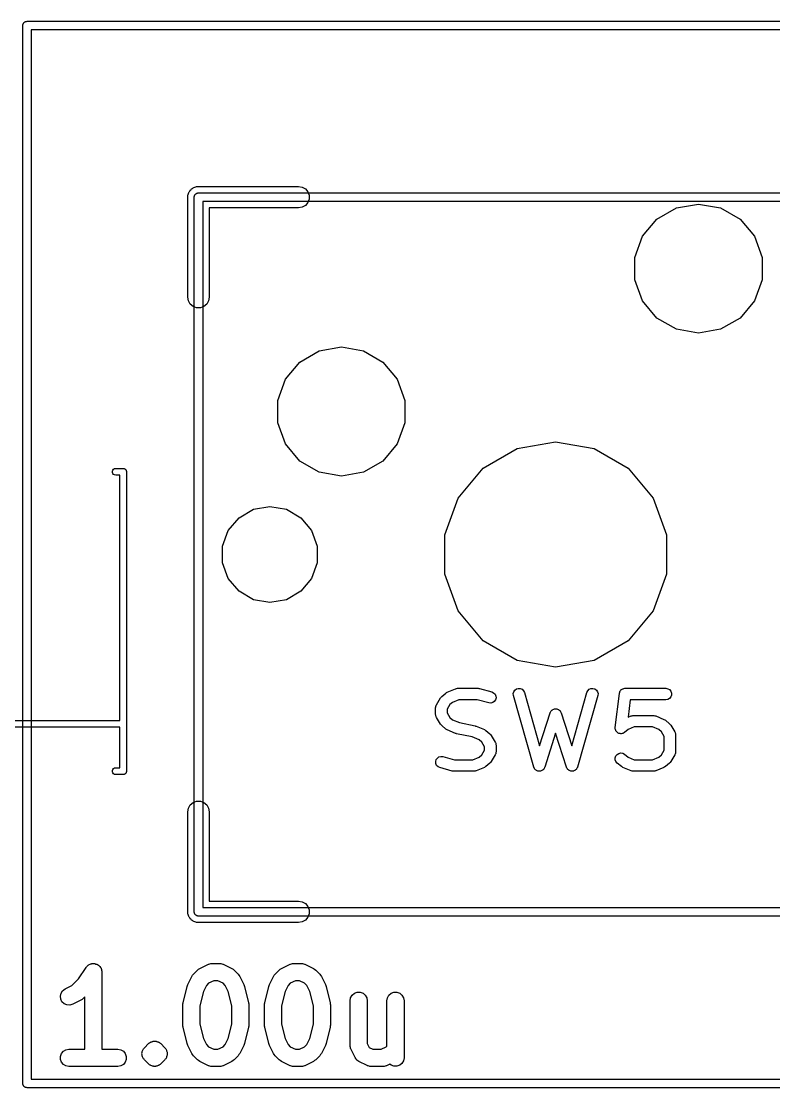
# Model space of a CAD drawing. Header units: millimetres. Extents: x 50 to 169, y 50 to 167.
# Drawn here: x 148.61 to 161.99, y 127.3 to 146.25 of the extents above; entities that cross this region are included whole.
import ezdxf

# ---------------------------------------------------------------- set-up
doc = ezdxf.new("R2010")
doc.units = ezdxf.units.MM
doc.layers.add('BLACK', color=7, linetype='Continuous')

# ---------------------------------------------------------------- blocks, each defined once
blk = doc.blocks.new('hhskb2-Cmts.User')
at = {"layer": 'BLACK'}
for p, q in [((138.618, -43.5817), (138.624, -43.5784)), ((138.624, -43.5784), (138.631, -43.5772)), ((138.631, -43.5772), (138.637, -43.575)), ((138.637, -43.575), (138.643, -43.575)), ((138.643, -43.575), (138.65, -43.5738)), ((138.65, -43.5738), (151.35, -43.5738)), ((138.574, -43.65), (138.575, -43.6434)), ((138.574, -56.35), (138.574, -43.65)), ((138.575, -43.6368), (138.577, -43.6305)), ((138.575, -43.6434), (138.575, -43.6368)), ((138.577, -43.6305), (138.578, -43.6239)), ((138.578, -43.6239), (138.582, -43.6182)), ((138.582, -43.6182), (138.584, -43.6119)), ((138.584, -43.6119), (138.588, -43.6068)), ((138.588, -43.6068), (138.592, -43.601)), ((138.592, -43.601), (138.597, -43.5967)), ((138.597, -43.5967), (138.601, -43.5916)), ((138.601, -43.5916), (138.607, -43.5883)), ((138.607, -43.5883), (138.612, -43.584)), ((138.612, -43.584), (138.618, -43.5817)), ((138.726, -43.7262), (138.726, -56.2738)), ((151.274, -43.7262), (138.726, -43.7262)), ((138.726, -56.2738), (151.274, -56.2738)), ((138.575, -56.3566), (138.574, -56.35)), ((138.575, -56.3632), (138.575, -56.3566)), ((138.577, -56.3695), (138.575, -56.3632)), ((138.578, -56.3761), (138.577, -56.3695)), ((138.582, -56.3818), (138.578, -56.3761)), ((138.584, -56.3881), (138.582, -56.3818)), ((138.588, -56.3932), (138.584, -56.3881)), ((138.592, -56.399), (138.588, -56.3932)), ((138.597, -56.4033), (138.592, -56.399)), ((138.601, -56.4084), (138.597, -56.4033)), ((138.607, -56.4117), (138.601, -56.4084)), ((138.612, -56.416), (138.607, -56.4117)), ((138.618, -56.4183), (138.612, -56.416)), ((138.624, -56.4216), (138.618, -56.4183)), ((138.631, -56.4228), (138.624, -56.4216)), ((138.637, -56.425), (138.631, -56.4228)), ((138.643, -56.425), (138.637, -56.425)), ((138.65, -56.4262), (138.643, -56.425)), ((151.35, -56.4262), (138.65, -56.4262))]:
    blk.add_line(p, q, dxfattribs=at)
blk = doc.blocks.new('hhskb2-Dwgs.User')
at = {"layer": 'BLACK'}
for p, q in [((135.544, -40.553), (135.549, -40.5487)), ((135.549, -40.5487), (135.553, -40.5436)), ((135.553, -40.5436), (135.559, -40.5403)), ((135.559, -40.5403), (135.564, -40.536)), ((135.564, -40.536), (135.57, -40.5337)), ((135.57, -40.5337), (135.576, -40.5304)), ((135.576, -40.5304), (135.583, -40.5292)), ((135.583, -40.5292), (135.589, -40.527)), ((135.589, -40.527), (135.595, -40.527)), ((135.595, -40.527), (135.602, -40.5258)), ((135.602, -40.5258), (154.398, -40.5258)), ((135.526, -40.602), (135.527, -40.5954)), ((135.526, -59.398), (135.526, -40.602)), ((135.527, -40.5888), (135.529, -40.5825)), ((135.527, -40.5954), (135.527, -40.5888)), ((135.529, -40.5825), (135.53, -40.5759)), ((135.53, -40.5759), (135.534, -40.5702)), ((135.534, -40.5702), (135.536, -40.5639)), ((135.536, -40.5639), (135.54, -40.5588)), ((135.54, -40.5588), (135.544, -40.553)), ((135.678, -40.6782), (135.678, -59.3218)), ((154.322, -40.6782), (135.678, -40.6782)), ((136.518, -57.541), (136.654, -57.3359)), ((136.654, -57.3359), (136.66, -57.3298)), ((136.66, -57.3298), (136.665, -57.3225)), ((136.665, -57.3225), (136.678, -57.3108)), ((136.678, -57.3108), (136.691, -57.2976)), ((136.691, -57.2976), (136.699, -57.2939)), ((136.699, -57.2939), (136.705, -57.2884)), ((136.705, -57.2884), (136.722, -57.2822)), ((136.722, -57.2822), (136.738, -57.2742)), ((136.738, -57.2742), (136.747, -57.2732)), ((136.747, -57.2732), (136.755, -57.2703)), ((136.755, -57.2703), (136.773, -57.2703)), ((136.773, -57.2703), (136.791, -57.2683)), ((136.791, -57.2683), (136.799, -57.2703)), ((136.799, -57.2703), (136.808, -57.2703)), ((136.808, -57.2703), (136.825, -57.2766)), ((136.825, -57.2766), (136.843, -57.2809)), ((136.843, -57.2809), (136.85, -57.2856)), ((136.85, -57.2856), (136.857, -57.2884)), ((136.857, -57.2884), (136.871, -57.3001)), ((136.871, -57.3001), (136.887, -57.3102)), ((136.887, -57.3102), (136.892, -57.317)), ((136.892, -57.317), (136.898, -57.3225)), ((136.898, -57.3225), (136.907, -57.3382)), ((136.907, -57.3382), (136.918, -57.3529)), ((136.918, -57.3529), (136.92, -57.361)), ((136.92, -57.361), (136.924, -57.3683)), ((136.924, -57.3683), (136.928, -57.3862)), ((136.928, -57.3862), (136.933, -57.4037)), ((136.933, -57.4037), (136.932, -57.4121)), ((136.932, -57.4121), (136.934, -57.4204)), ((138.56, -57.4578), (138.633, -57.3852)), ((138.633, -57.3852), (138.653, -57.3712)), ((138.653, -57.3712), (138.673, -57.3567)), ((138.673, -57.3567), (138.818, -57.2841)), ((138.818, -57.2841), (138.826, -57.2816)), ((138.826, -57.2816), (138.834, -57.2772)), ((138.834, -57.2772), (138.851, -57.2741)), ((138.851, -57.2741), (138.868, -57.269)), ((138.868, -57.269), (138.877, -57.2696)), ((138.877, -57.2696), (138.886, -57.268)), ((138.886, -57.268), (139.031, -57.268)), ((139.031, -57.268), (139.04, -57.2696)), ((139.04, -57.2696), (139.048, -57.269)), ((139.048, -57.269), (139.066, -57.2741)), ((139.066, -57.2741), (139.083, -57.2772)), ((139.083, -57.2772), (139.091, -57.2816)), ((139.091, -57.2816), (139.099, -57.2841)), ((139.099, -57.2841), (139.244, -57.3567)), ((139.244, -57.3567), (139.264, -57.3712)), ((139.264, -57.3712), (139.284, -57.3852)), ((139.284, -57.3852), (139.356, -57.4578)), ((140.012, -57.4578), (140.084, -57.3852)), ((140.084, -57.3852), (140.104, -57.3712)), ((140.104, -57.3712), (140.124, -57.3567)), ((140.124, -57.3567), (140.269, -57.2841)), ((140.269, -57.2841), (140.278, -57.2816)), ((140.278, -57.2816), (140.285, -57.2772)), ((140.285, -57.2772), (140.303, -57.2741)), ((140.303, -57.2741), (140.32, -57.269)), ((140.32, -57.269), (140.329, -57.2696)), ((140.329, -57.2696), (140.337, -57.268)), ((140.337, -57.268), (140.482, -57.268)), ((140.482, -57.268), (140.491, -57.2696)), ((140.491, -57.2696), (140.5, -57.269)), ((140.5, -57.269), (140.517, -57.2741)), ((140.517, -57.2741), (140.535, -57.2772)), ((140.535, -57.2772), (140.542, -57.2816)), ((140.542, -57.2816), (140.551, -57.2841)), ((140.551, -57.2841), (140.696, -57.3567)), ((140.696, -57.3567), (140.715, -57.3712)), ((140.715, -57.3712), (140.735, -57.3852)), ((140.735, -57.3852), (140.808, -57.4578)), ((136.401, -57.658), (136.518, -57.541)), ((136.934, -57.4204), (136.934, -58.792)), ((138.459, -57.6426), (138.532, -57.4974)), ((138.532, -57.4974), (138.546, -57.4778)), ((138.546, -57.4778), (138.56, -57.4578)), ((138.922, -57.5728), (138.831, -57.6183)), ((138.995, -57.5728), (138.922, -57.5728)), ((139.086, -57.6183), (138.995, -57.5728)), ((139.356, -57.4578), (139.37, -57.4778)), ((139.37, -57.4778), (139.385, -57.4974)), ((139.385, -57.4974), (139.458, -57.6426)), ((139.911, -57.6426), (139.983, -57.4974)), ((139.983, -57.4974), (139.998, -57.4778)), ((139.998, -57.4778), (140.012, -57.4578)), ((140.373, -57.5728), (140.282, -57.6183)), ((140.446, -57.5728), (140.373, -57.5728)), ((140.537, -57.6183), (140.446, -57.5728)), ((140.808, -57.4578), (140.822, -57.4778)), ((140.822, -57.4778), (140.836, -57.4974)), ((140.836, -57.4974), (140.909, -57.6426)), ((136.206, -57.7952), (136.235, -57.7511)), ((136.235, -57.7511), (136.278, -57.7195)), ((136.278, -57.7195), (136.401, -57.658)), ((138.375, -57.964), (138.448, -57.6738)), ((138.448, -57.6738), (138.455, -57.6585)), ((138.455, -57.6585), (138.459, -57.6426)), ((138.739, -57.7639), (138.675, -58.0198)), ((138.793, -57.6558), (138.739, -57.7639)), ((138.831, -57.6183), (138.793, -57.6558)), ((139.123, -57.6558), (139.086, -57.6183)), ((139.177, -57.7639), (139.123, -57.6558)), ((139.241, -58.0198), (139.177, -57.7639)), ((139.458, -57.6426), (139.462, -57.6585)), ((139.462, -57.6585), (139.469, -57.6738)), ((139.469, -57.6738), (139.542, -57.964)), ((139.827, -57.964), (139.899, -57.6738)), ((139.899, -57.6738), (139.906, -57.6585)), ((139.906, -57.6585), (139.911, -57.6426)), ((140.191, -57.7639), (140.127, -58.0198)), ((140.245, -57.6558), (140.191, -57.7639)), ((140.282, -57.6183), (140.245, -57.6558)), ((140.575, -57.6558), (140.537, -57.6183)), ((140.629, -57.7639), (140.575, -57.6558)), ((140.693, -58.0198), (140.629, -57.7639)), ((140.909, -57.6426), (140.914, -57.6585)), ((140.914, -57.6585), (140.921, -57.6738)), ((140.921, -57.6738), (140.993, -57.964)), ((141.422, -57.7964), (141.472, -57.7783)), ((141.472, -57.7783), (141.525, -57.7783)), ((141.525, -57.7783), (141.575, -57.7964)), ((142.075, -57.7964), (142.125, -57.7783)), ((142.125, -57.7783), (142.178, -57.7783)), ((142.178, -57.7783), (142.228, -57.7964)), ((136.194, -57.8467), (136.206, -57.7952)), ((136.2, -57.8993), (136.194, -57.8467)), ((136.223, -57.9466), (136.2, -57.8993)), ((136.262, -57.983), (136.223, -57.9466)), ((136.559, -57.9196), (136.414, -57.9922)), ((136.579, -57.905), (136.559, -57.9196)), ((136.599, -57.891), (136.579, -57.905)), ((136.629, -57.8609), (136.599, -57.891)), ((136.629, -58.792), (136.629, -57.8609)), ((138.374, -57.9826), (138.375, -57.964)), ((139.542, -57.964), (139.543, -57.9826)), ((139.825, -57.9826), (139.827, -57.964)), ((140.993, -57.964), (140.994, -57.9826)), ((141.346, -57.9284), (141.355, -57.8763)), ((141.346, -58.7267), (141.346, -57.9284)), ((141.355, -57.8763), (141.382, -57.8305)), ((141.382, -57.8305), (141.422, -57.7964)), ((141.575, -57.7964), (141.615, -57.8305)), ((141.615, -57.8305), (141.642, -57.8763)), ((141.642, -57.8763), (141.651, -57.9284)), ((141.651, -57.9284), (141.651, -58.6907)), ((141.999, -57.9284), (142.008, -57.8763)), ((141.999, -58.7362), (141.999, -57.9284)), ((142.008, -57.8763), (142.035, -57.8305)), ((142.035, -57.8305), (142.075, -57.7964)), ((142.228, -57.7964), (142.268, -57.8305)), ((142.268, -57.8305), (142.295, -57.8763)), ((142.295, -57.8763), (142.304, -57.9284)), ((142.304, -57.9284), (142.304, -58.9444)), ((136.31, -58.0041), (136.262, -57.983)), ((136.363, -58.0073), (136.31, -58.0041)), ((136.414, -57.9922), (136.363, -58.0073)), ((138.371, -58.001), (138.374, -57.9826)), ((138.371, -58.3639), (138.371, -58.001)), ((138.675, -58.0198), (138.675, -58.3451)), ((139.241, -58.3451), (139.241, -58.0198)), ((139.543, -57.9826), (139.546, -58.001)), ((139.546, -58.001), (139.546, -58.3639)), ((139.822, -58.001), (139.825, -57.9826)), ((139.822, -58.3639), (139.822, -58.001)), ((140.127, -58.0198), (140.127, -58.3451)), ((140.693, -58.3451), (140.693, -58.0198)), ((140.994, -57.9826), (140.998, -58.001)), ((140.998, -58.001), (140.998, -58.3639)), ((138.675, -58.3451), (138.739, -58.6009)), ((139.177, -58.601), (139.241, -58.3451)), ((140.127, -58.3451), (140.191, -58.6009)), ((140.629, -58.601), (140.693, -58.3451)), ((138.374, -58.3822), (138.371, -58.3639)), ((138.375, -58.4008), (138.374, -58.3822)), ((138.448, -58.6911), (138.375, -58.4008)), ((139.542, -58.4008), (139.469, -58.6911)), ((139.543, -58.3822), (139.542, -58.4008)), ((139.546, -58.3639), (139.543, -58.3822)), ((139.825, -58.3822), (139.822, -58.3639)), ((139.827, -58.4008), (139.825, -58.3822)), ((139.899, -58.6911), (139.827, -58.4008)), ((140.993, -58.4008), (140.921, -58.6911)), ((140.994, -58.3822), (140.993, -58.4008)), ((140.998, -58.3639), (140.994, -58.3822)), ((137.69, -58.7641), (137.762, -58.6915)), ((137.762, -58.6915), (137.773, -58.6839)), ((137.773, -58.6839), (137.782, -58.6744)), ((137.782, -58.6744), (137.789, -58.6716)), ((137.789, -58.6716), (137.794, -58.6673)), ((137.794, -58.6673), (137.8, -58.665)), ((137.8, -58.665), (137.805, -58.6612)), ((137.805, -58.6612), (137.818, -58.6577)), ((137.818, -58.6577), (137.83, -58.6521)), ((137.83, -58.6521), (137.837, -58.6515)), ((137.837, -58.6515), (137.843, -58.6492)), ((137.843, -58.6492), (137.85, -58.6492)), ((137.85, -58.6492), (137.857, -58.6475)), ((137.857, -58.6475), (137.87, -58.6486)), ((137.87, -58.6486), (137.883, -58.6475)), ((137.883, -58.6475), (137.89, -58.6492)), ((137.89, -58.6492), (137.896, -58.6492)), ((137.896, -58.6492), (137.903, -58.6515)), ((137.903, -58.6515), (137.909, -58.6521)), ((137.909, -58.6521), (137.921, -58.6577)), ((137.921, -58.6577), (137.934, -58.6612)), ((137.934, -58.6612), (137.94, -58.665)), ((137.94, -58.665), (137.946, -58.6673)), ((137.946, -58.6673), (137.951, -58.6716)), ((137.951, -58.6716), (137.957, -58.6744)), ((137.957, -58.6744), (137.967, -58.6839)), ((137.967, -58.6839), (137.978, -58.6915)), ((137.978, -58.6915), (138.05, -58.7641)), ((138.455, -58.7063), (138.448, -58.6911)), ((138.459, -58.7223), (138.455, -58.7063)), ((138.532, -58.8674), (138.459, -58.7223)), ((138.739, -58.6009), (138.793, -58.709)), ((138.793, -58.709), (138.831, -58.7466)), ((139.086, -58.7466), (139.123, -58.709)), ((139.123, -58.709), (139.177, -58.601)), ((139.458, -58.7223), (139.385, -58.8674)), ((139.462, -58.7063), (139.458, -58.7223)), ((139.469, -58.6911), (139.462, -58.7063)), ((139.906, -58.7063), (139.899, -58.6911)), ((139.911, -58.7223), (139.906, -58.7063)), ((139.983, -58.8674), (139.911, -58.7223)), ((140.191, -58.6009), (140.245, -58.709)), ((140.245, -58.709), (140.282, -58.7466)), ((140.537, -58.7466), (140.575, -58.709)), ((140.575, -58.709), (140.629, -58.601)), ((140.909, -58.7223), (140.836, -58.8674)), ((140.914, -58.7063), (140.909, -58.7223)), ((140.921, -58.6911), (140.914, -58.7063)), ((141.348, -58.7354), (141.346, -58.7267)), ((141.347, -58.7441), (141.348, -58.7354)), ((141.651, -58.6907), (141.685, -58.7583)), ((141.989, -58.7466), (141.999, -58.7362)), ((136.196, -58.918), (136.214, -58.8682)), ((136.196, -58.9709), (136.196, -58.918)), ((136.214, -58.8682), (136.248, -58.8277)), ((136.248, -58.8277), (136.294, -58.8012)), ((136.294, -58.8012), (136.346, -58.792)), ((136.346, -58.792), (136.629, -58.792)), ((136.934, -58.792), (137.217, -58.792)), ((137.217, -58.792), (137.269, -58.8012)), ((137.269, -58.8012), (137.315, -58.8277)), ((137.315, -58.8277), (137.349, -58.8682)), ((137.349, -58.8682), (137.367, -58.918)), ((137.367, -58.918), (137.367, -58.9709)), ((137.645, -58.8586), (137.649, -58.8457)), ((137.647, -58.8719), (137.645, -58.8586)), ((137.645, -58.8851), (137.647, -58.8719)), ((137.649, -58.898), (137.645, -58.8851)), ((137.649, -58.8457), (137.65, -58.8324)), ((137.65, -58.9113), (137.649, -58.898)), ((137.65, -58.8324), (137.656, -58.8203)), ((137.656, -58.9234), (137.65, -58.9113)), ((137.656, -58.8203), (137.659, -58.8074)), ((137.659, -58.9363), (137.656, -58.9234)), ((137.659, -58.8074), (137.667, -58.7965)), ((137.667, -58.7965), (137.672, -58.7844)), ((137.672, -58.7844), (137.682, -58.775)), ((137.682, -58.775), (137.69, -58.7641)), ((138.05, -58.7641), (138.058, -58.775)), ((138.058, -58.775), (138.067, -58.7844)), ((138.067, -58.7844), (138.073, -58.7965)), ((138.073, -58.7965), (138.081, -58.8074)), ((138.081, -58.8074), (138.084, -58.8203)), ((138.084, -58.9234), (138.081, -58.9363)), ((138.084, -58.8203), (138.09, -58.8324)), ((138.09, -58.9113), (138.084, -58.9234)), ((138.09, -58.8324), (138.091, -58.8457)), ((138.091, -58.898), (138.09, -58.9113)), ((138.091, -58.8457), (138.094, -58.8586)), ((138.094, -58.8851), (138.091, -58.898)), ((138.094, -58.8586), (138.093, -58.8719)), ((138.093, -58.8719), (138.094, -58.8851)), ((138.546, -58.8871), (138.532, -58.8674)), ((138.56, -58.907), (138.546, -58.8871)), ((138.633, -58.9796), (138.56, -58.907)), ((138.831, -58.7466), (138.922, -58.792)), ((138.922, -58.792), (138.995, -58.792)), ((138.995, -58.792), (139.086, -58.7466)), ((139.356, -58.907), (139.284, -58.9796)), ((139.37, -58.8871), (139.356, -58.907)), ((139.385, -58.8674), (139.37, -58.8871)), ((139.998, -58.8871), (139.983, -58.8674)), ((140.012, -58.907), (139.998, -58.8871)), ((140.084, -58.9796), (140.012, -58.907)), ((140.282, -58.7466), (140.373, -58.792)), ((140.373, -58.792), (140.446, -58.792)), ((140.446, -58.792), (140.537, -58.7466)), ((140.808, -58.907), (140.735, -58.9796)), ((140.822, -58.8871), (140.808, -58.907)), ((140.836, -58.8674), (140.822, -58.8871)), ((141.352, -58.7613), (141.347, -58.7441)), ((141.355, -58.7788), (141.352, -58.7613)), ((141.36, -58.7864), (141.355, -58.7788)), ((141.362, -58.7949), (141.36, -58.7864)), ((141.435, -58.94), (141.362, -58.7949)), ((141.685, -58.7583), (141.752, -58.792)), ((141.752, -58.792), (141.898, -58.792)), ((141.898, -58.792), (141.989, -58.7466)), ((136.214, -59.0206), (136.196, -58.9709)), ((136.248, -59.0612), (136.214, -59.0206)), ((136.294, -59.0876), (136.248, -59.0612)), ((136.346, -59.0968), (136.294, -59.0876)), ((137.217, -59.0968), (136.346, -59.0968)), ((137.269, -59.0876), (137.217, -59.0968)), ((137.315, -59.0612), (137.269, -59.0876)), ((137.349, -59.0206), (137.315, -59.0612)), ((137.367, -58.9709), (137.349, -59.0206)), ((137.667, -58.9472), (137.659, -58.9363)), ((137.672, -58.9593), (137.667, -58.9472)), ((137.682, -58.9687), (137.672, -58.9593)), ((137.69, -58.9796), (137.682, -58.9687)), ((137.762, -59.0522), (137.69, -58.9796)), ((137.773, -59.0598), (137.762, -59.0522)), ((137.782, -59.0693), (137.773, -59.0598)), ((137.789, -59.0721), (137.782, -59.0693)), ((137.794, -59.0764), (137.789, -59.0721)), ((137.8, -59.0787), (137.794, -59.0764)), ((137.805, -59.0825), (137.8, -59.0787)), ((137.818, -59.086), (137.805, -59.0825)), ((137.83, -59.0916), (137.818, -59.086)), ((137.837, -59.0922), (137.83, -59.0916)), ((137.843, -59.0945), (137.837, -59.0922)), ((137.85, -59.0945), (137.843, -59.0945)), ((137.857, -59.0962), (137.85, -59.0945)), ((137.87, -59.0951), (137.857, -59.0962)), ((137.883, -59.0962), (137.87, -59.0951)), ((137.89, -59.0945), (137.883, -59.0962)), ((137.896, -59.0945), (137.89, -59.0945)), ((137.903, -59.0922), (137.896, -59.0945)), ((137.909, -59.0916), (137.903, -59.0922)), ((137.921, -59.086), (137.909, -59.0916)), ((137.934, -59.0825), (137.921, -59.086)), ((137.94, -59.0787), (137.934, -59.0825)), ((137.946, -59.0764), (137.94, -59.0787)), ((137.951, -59.0721), (137.946, -59.0764)), ((137.957, -59.0693), (137.951, -59.0721)), ((137.967, -59.0598), (137.957, -59.0693)), ((137.978, -59.0522), (137.967, -59.0598)), ((138.05, -58.9796), (137.978, -59.0522)), ((138.058, -58.9687), (138.05, -58.9796)), ((138.067, -58.9593), (138.058, -58.9687)), ((138.073, -58.9472), (138.067, -58.9593)), ((138.081, -58.9363), (138.073, -58.9472)), ((138.653, -58.9936), (138.633, -58.9796)), ((138.673, -59.0082), (138.653, -58.9936)), ((138.818, -59.0807), (138.673, -59.0082)), ((138.826, -59.0832), (138.818, -59.0807)), ((138.834, -59.0876), (138.826, -59.0832)), ((138.851, -59.0907), (138.834, -59.0876)), ((138.868, -59.0958), (138.851, -59.0907)), ((138.877, -59.0953), (138.868, -59.0958)), ((138.886, -59.0968), (138.877, -59.0953)), ((139.031, -59.0968), (138.886, -59.0968)), ((139.04, -59.0953), (139.031, -59.0968)), ((139.048, -59.0958), (139.04, -59.0953)), ((139.066, -59.0907), (139.048, -59.0958)), ((139.083, -59.0876), (139.066, -59.0907)), ((139.091, -59.0832), (139.083, -59.0876)), ((139.099, -59.0807), (139.091, -59.0832)), ((139.244, -59.0082), (139.099, -59.0807)), ((139.264, -58.9936), (139.244, -59.0082)), ((139.284, -58.9796), (139.264, -58.9936)), ((140.104, -58.9936), (140.084, -58.9796)), ((140.124, -59.0082), (140.104, -58.9936)), ((140.269, -59.0807), (140.124, -59.0082)), ((140.278, -59.0832), (140.269, -59.0807)), ((140.285, -59.0876), (140.278, -59.0832)), ((140.303, -59.0907), (140.285, -59.0876)), ((140.32, -59.0958), (140.303, -59.0907)), ((140.329, -59.0953), (140.32, -59.0958)), ((140.337, -59.0968), (140.329, -59.0953)), ((140.482, -59.0968), (140.337, -59.0968)), ((140.491, -59.0953), (140.482, -59.0968)), ((140.5, -59.0958), (140.491, -59.0953)), ((140.517, -59.0907), (140.5, -59.0958)), ((140.535, -59.0876), (140.517, -59.0907)), ((140.542, -59.0832), (140.535, -59.0876)), ((140.551, -59.0807), (140.542, -59.0832)), ((140.696, -59.0082), (140.551, -59.0807)), ((140.715, -58.9936), (140.696, -59.0082)), ((140.735, -58.9796), (140.715, -58.9936)), ((141.448, -58.958), (141.435, -58.94)), ((141.46, -58.9766), (141.448, -58.958)), ((141.464, -58.9791), (141.46, -58.9766)), ((141.466, -58.9825), (141.464, -58.9791)), ((141.485, -58.9948), (141.466, -58.9825)), ((141.503, -59.0082), (141.485, -58.9948)), ((141.648, -59.0807), (141.503, -59.0082)), ((141.656, -59.0832), (141.648, -59.0807)), ((141.664, -59.0876), (141.656, -59.0832)), ((141.682, -59.0907), (141.664, -59.0876)), ((141.699, -59.0958), (141.682, -59.0907)), ((141.707, -59.0953), (141.699, -59.0958)), ((141.716, -59.0968), (141.707, -59.0953)), ((141.934, -59.0968), (141.716, -59.0968)), ((141.943, -59.0953), (141.934, -59.0968)), ((141.951, -59.0958), (141.943, -59.0953)), ((141.968, -59.0907), (141.951, -59.0958)), ((141.986, -59.0876), (141.968, -59.0907)), ((141.994, -59.0832), (141.986, -59.0876)), ((142.002, -59.0807), (141.994, -59.0832)), ((142.051, -59.0561), (142.002, -59.0807)), ((142.075, -59.0764), (142.051, -59.0561)), ((142.125, -59.0945), (142.075, -59.0764)), ((142.178, -59.0945), (142.125, -59.0945)), ((142.228, -59.0764), (142.178, -59.0945)), ((142.268, -59.0424), (142.228, -59.0764)), ((142.295, -58.9966), (142.268, -59.0424)), ((142.304, -58.9444), (142.295, -58.9966)), ((135.527, -59.4046), (135.526, -59.398)), ((135.527, -59.4112), (135.527, -59.4046)), ((135.529, -59.4175), (135.527, -59.4112)), ((135.53, -59.4241), (135.529, -59.4175)), ((135.534, -59.4298), (135.53, -59.4241)), ((135.536, -59.4361), (135.534, -59.4298)), ((135.54, -59.4412), (135.536, -59.4361)), ((135.544, -59.447), (135.54, -59.4412)), ((135.549, -59.4513), (135.544, -59.447)), ((135.553, -59.4564), (135.549, -59.4513)), ((135.559, -59.4597), (135.553, -59.4564)), ((135.564, -59.464), (135.559, -59.4597)), ((135.57, -59.4663), (135.564, -59.464)), ((135.576, -59.4696), (135.57, -59.4663)), ((135.583, -59.4708), (135.576, -59.4696)), ((135.589, -59.473), (135.583, -59.4708)), ((135.595, -59.473), (135.589, -59.473)), ((135.602, -59.4742), (135.595, -59.473)), ((154.398, -59.4742), (135.602, -59.4742)), ((135.678, -59.3218), (154.322, -59.3218))]:
    blk.add_line(p, q, dxfattribs=at)
blk = doc.blocks.new('hhskb2-F.SilkS')
at = {"layer": 'BLACK'}
for p, q in [((138.471, -43.5848), (138.479, -43.5704)), ((138.479, -43.5704), (138.485, -43.5547)), ((138.485, -43.5547), (138.496, -43.542)), ((138.496, -43.542), (138.504, -43.5275)), ((138.504, -43.5275), (138.517, -43.5168)), ((138.517, -43.5168), (138.528, -43.5041)), ((138.528, -43.5041), (138.542, -43.4957)), ((138.542, -43.4957), (138.555, -43.485)), ((138.555, -43.485), (138.57, -43.4793)), ((138.57, -43.4793), (138.585, -43.471)), ((138.585, -43.471), (138.601, -43.4681)), ((138.601, -43.4681), (138.617, -43.4624)), ((138.617, -43.4624), (138.634, -43.4624)), ((138.634, -43.4624), (138.65, -43.4595)), ((138.65, -43.4595), (140.428, -43.4595)), ((140.428, -43.4595), (140.493, -43.471)), ((140.493, -43.471), (140.55, -43.5041)), ((140.55, -43.5041), (140.593, -43.5547)), ((140.593, -43.5547), (140.616, -43.6169)), ((138.459, -43.65), (138.462, -43.6336)), ((138.459, -45.428), (138.459, -43.65)), ((138.462, -43.6169), (138.468, -43.6013)), ((138.462, -43.6336), (138.462, -43.6169)), ((138.468, -43.6013), (138.471, -43.5848)), ((140.593, -43.7452), (140.55, -43.7959)), ((140.616, -43.6831), (140.593, -43.7452)), ((140.616, -43.6169), (140.616, -43.6831)), ((140.428, -43.8405), (138.84, -43.8405)), ((138.84, -43.8405), (138.84, -45.428)), ((140.493, -43.829), (140.428, -43.8405)), ((140.55, -43.7959), (140.493, -43.829)), ((146.802, -44.0411), (147.148, -43.8418)), ((147.148, -43.8418), (147.54, -43.7726)), ((147.54, -43.7726), (147.932, -43.8418)), ((147.932, -43.8418), (148.278, -44.0411)), ((146.546, -44.3463), (146.802, -44.0411)), ((148.278, -44.0411), (148.534, -44.3463)), ((146.41, -44.7208), (146.546, -44.3463)), ((148.534, -44.3463), (148.67, -44.7208)), ((146.41, -45.1192), (146.41, -44.7208)), ((148.67, -44.7208), (148.67, -45.1192)), ((146.546, -45.4937), (146.41, -45.1192)), ((148.67, -45.1192), (148.534, -45.4937)), ((138.471, -45.4932), (138.459, -45.428)), ((138.84, -45.428), (138.829, -45.4932)), ((138.504, -45.5505), (138.471, -45.4932)), ((138.555, -45.593), (138.504, -45.5505)), ((138.617, -45.6156), (138.555, -45.593)), ((138.683, -45.6156), (138.617, -45.6156)), ((138.745, -45.593), (138.683, -45.6156)), ((138.796, -45.5505), (138.745, -45.593)), ((138.829, -45.4932), (138.796, -45.5505)), ((146.802, -45.7989), (146.546, -45.4937)), ((148.534, -45.4937), (148.278, -45.7989)), ((147.148, -45.9982), (146.802, -45.7989)), ((148.278, -45.7989), (147.932, -45.9982)), ((147.54, -46.0674), (147.148, -45.9982)), ((147.932, -45.9982), (147.54, -46.0674)), ((140.452, -46.5811), (140.798, -46.3818)), ((140.798, -46.3818), (141.19, -46.3126)), ((141.19, -46.3126), (141.582, -46.3818)), ((141.582, -46.3818), (141.928, -46.5811)), ((140.196, -46.8863), (140.452, -46.5811)), ((141.928, -46.5811), (142.184, -46.8863)), ((140.06, -47.2608), (140.196, -46.8863)), ((142.184, -46.8863), (142.32, -47.2608)), ((140.06, -47.6592), (140.06, -47.2608)), ((142.32, -47.2608), (142.32, -47.6592)), ((140.196, -48.0337), (140.06, -47.6592)), ((142.32, -47.6592), (142.184, -48.0337)), ((140.452, -48.3389), (140.196, -48.0337)), ((142.184, -48.0337), (141.928, -48.3389)), ((143.713, -48.4667), (144.315, -48.1192)), ((144.315, -48.1192), (145, -47.9985)), ((145, -47.9985), (145.685, -48.1192)), ((145.685, -48.1192), (146.287, -48.4667)), ((137.121, -48.5196), (137.128, -48.5)), ((137.128, -48.5), (137.141, -48.484)), ((137.141, -48.484), (137.159, -48.4736)), ((137.159, -48.4736), (137.18, -48.47)), ((137.18, -48.47), (137.31, -48.47)), ((137.31, -48.47), (137.315, -48.4709)), ((137.315, -48.4709), (137.32, -48.4709)), ((137.32, -48.4709), (137.325, -48.4727)), ((137.325, -48.4727), (137.331, -48.4736)), ((137.331, -48.4736), (137.335, -48.4762)), ((137.335, -48.4762), (137.34, -48.478)), ((137.34, -48.478), (137.344, -48.4814)), ((137.344, -48.4814), (137.349, -48.484)), ((137.349, -48.484), (137.352, -48.4881)), ((137.352, -48.4881), (137.356, -48.4914)), ((137.356, -48.4914), (137.359, -48.496)), ((137.359, -48.496), (137.362, -48.5)), ((137.362, -48.5), (137.364, -48.5049)), ((137.364, -48.5049), (137.366, -48.5095)), ((140.798, -48.5382), (140.452, -48.3389)), ((141.928, -48.3389), (141.582, -48.5382)), ((143.267, -48.9992), (143.713, -48.4667)), ((146.287, -48.4667), (146.733, -48.9992)), ((137.121, -48.5404), (137.121, -48.5196)), ((137.128, -48.56), (137.121, -48.5404)), ((137.141, -48.576), (137.128, -48.56)), ((137.159, -48.5864), (137.141, -48.576)), ((137.18, -48.59), (137.159, -48.5864)), ((137.25, -48.59), (137.18, -48.59)), ((137.25, -52.95), (137.25, -48.59)), ((137.366, -48.5095), (137.367, -48.5147)), ((137.367, -48.5147), (137.369, -48.5196)), ((137.369, -48.5196), (137.369, -48.5248)), ((137.369, -48.5248), (137.37, -48.53)), ((137.37, -48.53), (137.37, -53.85)), ((141.19, -48.6074), (140.798, -48.5382)), ((141.582, -48.5382), (141.19, -48.6074)), ((143.029, -49.6524), (143.267, -48.9992)), ((146.733, -48.9992), (146.971, -49.6524)), ((139.371, -49.3457), (139.628, -49.1974)), ((139.628, -49.1974), (139.92, -49.1458)), ((139.92, -49.1458), (140.212, -49.1974)), ((140.212, -49.1974), (140.469, -49.3457)), ((139.18, -49.5729), (139.371, -49.3457)), ((140.469, -49.3457), (140.66, -49.5729)), ((139.079, -49.8517), (139.18, -49.5729)), ((140.66, -49.5729), (140.761, -49.8517)), ((143.029, -50.3476), (143.029, -49.6524)), ((146.971, -49.6524), (146.971, -50.3476)), ((139.079, -50.1483), (139.079, -49.8517)), ((140.761, -49.8517), (140.761, -50.1483)), ((139.18, -50.4271), (139.079, -50.1483)), ((140.761, -50.1483), (140.66, -50.4271)), ((143.267, -51.0008), (143.029, -50.3476)), ((146.971, -50.3476), (146.733, -51.0008)), ((139.371, -50.6543), (139.18, -50.4271)), ((140.66, -50.4271), (140.469, -50.6543)), ((139.628, -50.8026), (139.371, -50.6543)), ((140.469, -50.6543), (140.212, -50.8026)), ((139.92, -50.8541), (139.628, -50.8026)), ((140.212, -50.8026), (139.92, -50.8541)), ((143.713, -51.5332), (143.267, -51.0008)), ((146.733, -51.0008), (146.287, -51.5332)), ((144.315, -51.8808), (143.713, -51.5332)), ((146.287, -51.5332), (145.685, -51.8808)), ((145, -52.0015), (144.315, -51.8808)), ((145.685, -51.8808), (145, -52.0015)), ((142.976, -52.5224), (143.048, -52.4619)), ((143.048, -52.4619), (143.061, -52.4544)), ((143.061, -52.4544), (143.074, -52.4462)), ((143.074, -52.4462), (143.219, -52.3857)), ((143.219, -52.3857), (143.221, -52.3852)), ((143.221, -52.3852), (143.224, -52.3841)), ((143.224, -52.3841), (143.239, -52.3814)), ((143.239, -52.3814), (143.254, -52.378)), ((143.254, -52.378), (143.256, -52.3783)), ((143.256, -52.3783), (143.258, -52.3779)), ((143.258, -52.3779), (143.621, -52.3779)), ((143.621, -52.3779), (143.635, -52.3803)), ((143.635, -52.3803), (143.648, -52.3816)), ((143.648, -52.3816), (143.866, -52.4421)), ((143.866, -52.4421), (143.898, -52.4573)), ((143.898, -52.4573), (143.923, -52.4825)), ((143.923, -52.4825), (143.937, -52.5146)), ((144.246, -52.4723), (144.254, -52.4381)), ((144.249, -52.5074), (144.246, -52.4723)), ((144.254, -52.4381), (144.274, -52.4089)), ((144.274, -52.4089), (144.302, -52.3882)), ((144.302, -52.3882), (144.336, -52.3785)), ((144.336, -52.3785), (144.372, -52.381)), ((144.372, -52.381), (144.404, -52.3953)), ((144.404, -52.3953), (144.429, -52.4199)), ((144.429, -52.4199), (144.445, -52.4516)), ((144.445, -52.4516), (144.715, -53.399)), ((145.285, -53.399), (145.555, -52.4516)), ((145.555, -52.4516), (145.571, -52.4199)), ((145.571, -52.4199), (145.596, -52.3953)), ((145.596, -52.3953), (145.628, -52.381)), ((145.628, -52.381), (145.664, -52.3785)), ((145.664, -52.3785), (145.698, -52.3882)), ((145.698, -52.3882), (145.726, -52.4089)), ((145.726, -52.4089), (145.746, -52.4381)), ((145.746, -52.4381), (145.754, -52.4723)), ((145.754, -52.4723), (145.751, -52.5074)), ((146.06, -53.0722), (146.133, -52.4674)), ((146.133, -52.4674), (146.134, -52.4647)), ((146.134, -52.4619), (146.139, -52.4479)), ((146.134, -52.4647), (146.134, -52.4619)), ((146.139, -52.4479), (146.143, -52.4336)), ((146.143, -52.4336), (146.145, -52.4314)), ((146.145, -52.4314), (146.146, -52.4287)), ((146.146, -52.4287), (146.155, -52.4173)), ((146.155, -52.4173), (146.164, -52.4054)), ((146.164, -52.4054), (146.167, -52.4039)), ((146.167, -52.4039), (146.168, -52.4017)), ((146.168, -52.4017), (146.181, -52.3943)), ((146.181, -52.3943), (146.194, -52.3861)), ((146.194, -52.3861), (146.197, -52.3855)), ((146.197, -52.3855), (146.199, -52.3841)), ((146.199, -52.3841), (146.214, -52.3815)), ((146.214, -52.3815), (146.228, -52.3781)), ((146.228, -52.3781), (146.231, -52.3784)), ((146.231, -52.3784), (146.234, -52.3779)), ((146.234, -52.3779), (146.959, -52.3779)), ((146.959, -52.3779), (146.994, -52.3841)), ((146.994, -52.3841), (147.025, -52.4017)), ((147.025, -52.4017), (147.047, -52.4287)), ((147.047, -52.4287), (147.059, -52.4619)), ((147.059, -52.4619), (147.059, -52.4972)), ((142.877, -52.6782), (142.881, -52.6692)), ((142.881, -52.6692), (142.953, -52.5482)), ((142.953, -52.5482), (142.965, -52.5354)), ((142.965, -52.5354), (142.976, -52.5224)), ((143.119, -52.6675), (143.07, -52.7496)), ((143.166, -52.6279), (143.119, -52.6675)), ((143.279, -52.5811), (143.166, -52.6279)), ((143.607, -52.5811), (143.279, -52.5811)), ((143.812, -52.6379), (143.607, -52.5811)), ((143.847, -52.6413), (143.812, -52.6379)), ((143.881, -52.6325), (143.847, -52.6413)), ((143.91, -52.6125), (143.881, -52.6325)), ((143.931, -52.5838), (143.91, -52.6125)), ((143.94, -52.5498), (143.931, -52.5838)), ((143.937, -52.5146), (143.94, -52.5498)), ((144.612, -53.7774), (144.249, -52.5074)), ((145.751, -52.5074), (145.388, -53.7774)), ((146.324, -52.5811), (146.287, -52.8917)), ((146.959, -52.5811), (146.324, -52.5811)), ((146.994, -52.575), (146.959, -52.5811)), ((147.025, -52.5574), (146.994, -52.575)), ((147.047, -52.5303), (147.025, -52.5574)), ((147.059, -52.4972), (147.047, -52.5303)), ((142.866, -52.7214), (142.868, -52.7118)), ((142.866, -52.8424), (142.866, -52.7214)), ((142.868, -52.852), (142.866, -52.8424)), ((142.868, -52.7021), (142.871, -52.6946)), ((142.868, -52.7118), (142.868, -52.7021)), ((142.868, -52.8617), (142.868, -52.852)), ((142.871, -52.8692), (142.868, -52.8617)), ((142.871, -52.6946), (142.873, -52.6867)), ((142.873, -52.6867), (142.877, -52.6782)), ((143.07, -52.7496), (143.07, -52.8142)), ((143.07, -52.8142), (143.119, -52.8963)), ((144.715, -53.399), (144.903, -52.8114)), ((144.903, -52.8114), (144.905, -52.8078)), ((144.905, -52.8078), (144.906, -52.8039)), ((144.906, -52.8039), (144.913, -52.7923)), ((144.913, -52.7923), (144.92, -52.7802)), ((144.92, -52.7802), (144.923, -52.7775)), ((144.923, -52.7775), (144.925, -52.7741)), ((144.925, -52.7741), (144.936, -52.7657)), ((144.936, -52.7657), (144.946, -52.7565)), ((144.946, -52.7565), (144.95, -52.7549)), ((144.95, -52.7549), (144.953, -52.7525)), ((144.953, -52.7525), (144.966, -52.7483)), ((144.966, -52.7483), (144.978, -52.7431)), ((144.978, -52.7431), (144.982, -52.7429)), ((144.982, -52.7429), (144.986, -52.7417)), ((144.986, -52.7417), (145, -52.7422)), ((145, -52.7422), (145.014, -52.7417)), ((145.014, -52.7417), (145.018, -52.7429)), ((145.018, -52.7429), (145.022, -52.7431)), ((145.022, -52.7431), (145.034, -52.7483)), ((145.034, -52.7483), (145.047, -52.7525)), ((145.047, -52.7525), (145.05, -52.7549)), ((145.05, -52.7549), (145.054, -52.7565)), ((145.054, -52.7565), (145.064, -52.7657)), ((145.064, -52.7657), (145.075, -52.7741)), ((145.075, -52.7741), (145.077, -52.7775)), ((145.077, -52.7775), (145.08, -52.7802)), ((145.08, -52.7802), (145.087, -52.7923)), ((145.087, -52.7923), (145.094, -52.8039)), ((145.094, -52.8039), (145.095, -52.8078)), ((145.095, -52.8078), (145.097, -52.8114)), ((145.097, -52.8114), (145.285, -53.399)), ((146.344, -52.8679), (146.359, -52.8652)), ((146.359, -52.8652), (146.374, -52.8618)), ((146.374, -52.8618), (146.377, -52.8621)), ((146.377, -52.8621), (146.379, -52.8617)), ((146.379, -52.8617), (146.742, -52.8617)), ((146.742, -52.8617), (146.744, -52.8621)), ((146.744, -52.8621), (146.746, -52.8618)), ((146.746, -52.8618), (146.761, -52.8652)), ((146.761, -52.8652), (146.776, -52.8679)), ((134.55, -52.95), (137.25, -52.95)), ((142.873, -52.8771), (142.871, -52.8692)), ((142.877, -52.8856), (142.873, -52.8771)), ((142.881, -52.8947), (142.877, -52.8856)), ((142.953, -53.0156), (142.881, -52.8947)), ((142.965, -53.0284), (142.953, -53.0156)), ((142.976, -53.0414), (142.965, -53.0284)), ((143.048, -53.1019), (142.976, -53.0414)), ((143.119, -52.8963), (143.166, -52.9359)), ((143.166, -52.9359), (143.288, -52.9868)), ((143.288, -52.9868), (143.569, -53.0453)), ((143.569, -53.0453), (143.578, -53.0489)), ((143.578, -53.0489), (143.588, -53.051)), ((143.588, -53.051), (143.733, -53.1115)), ((146.287, -52.8917), (146.34, -52.8695)), ((146.34, -52.8695), (146.342, -52.869)), ((146.342, -52.869), (146.344, -52.8679)), ((146.776, -52.8679), (146.778, -52.869)), ((146.778, -52.869), (146.781, -52.8695)), ((146.781, -52.8695), (146.926, -52.93)), ((146.926, -52.93), (146.939, -52.9382)), ((146.939, -52.9382), (146.952, -52.9458)), ((146.952, -52.9458), (147.024, -53.0062)), ((147.024, -53.0062), (147.035, -53.0192)), ((147.035, -53.0192), (147.047, -53.032)), ((147.047, -53.032), (147.119, -53.153)), ((137.25, -53.07), (134.55, -53.07)), ((137.25, -53.79), (137.25, -53.07)), ((143.061, -53.1094), (143.048, -53.1019)), ((143.074, -53.1176), (143.061, -53.1094)), ((143.219, -53.1781), (143.074, -53.1176)), ((143.229, -53.1802), (143.219, -53.1781)), ((143.238, -53.1837), (143.229, -53.1802)), ((143.518, -53.2423), (143.238, -53.1837)), ((143.64, -53.2931), (143.518, -53.2423)), ((143.733, -53.1115), (143.746, -53.1196)), ((143.746, -53.1196), (143.759, -53.1272)), ((143.759, -53.1272), (143.831, -53.1877)), ((143.831, -53.1877), (143.842, -53.2006)), ((143.842, -53.2006), (143.853, -53.2134)), ((143.853, -53.2134), (143.926, -53.3344)), ((145, -53.1757), (144.806, -53.7805)), ((145.194, -53.7805), (145, -53.1757)), ((146.061, -53.0869), (146.06, -53.0722)), ((146.061, -53.1016), (146.061, -53.0869)), ((146.062, -53.1044), (146.061, -53.1016)), ((146.062, -53.1074), (146.062, -53.1044)), ((146.068, -53.1209), (146.062, -53.1074)), ((146.073, -53.1348), (146.068, -53.1209)), ((146.075, -53.1371), (146.073, -53.1348)), ((146.076, -53.1399), (146.075, -53.1371)), ((146.086, -53.1506), (146.076, -53.1399)), ((146.096, -53.1619), (146.086, -53.1506)), ((146.098, -53.1634), (146.096, -53.1619)), ((146.1, -53.1656), (146.098, -53.1634)), ((146.113, -53.1722), (146.1, -53.1656)), ((146.126, -53.1796), (146.113, -53.1722)), ((146.129, -53.1802), (146.126, -53.1796)), ((146.132, -53.1815), (146.129, -53.1802)), ((146.146, -53.1833), (146.132, -53.1815)), ((146.161, -53.1859), (146.146, -53.1833)), ((146.164, -53.1854), (146.161, -53.1859)), ((146.167, -53.1857), (146.164, -53.1854)), ((146.181, -53.1824), (146.167, -53.1857)), ((146.196, -53.1799), (146.181, -53.1824)), ((146.198, -53.1784), (146.196, -53.1799)), ((146.201, -53.1777), (146.198, -53.1784)), ((146.213, -53.1697), (146.201, -53.1777)), ((146.226, -53.1623), (146.213, -53.1697)), ((146.287, -53.1117), (146.226, -53.1623)), ((146.399, -53.0649), (146.287, -53.1117)), ((146.721, -53.0649), (146.399, -53.0649)), ((146.834, -53.1117), (146.721, -53.0649)), ((146.881, -53.1513), (146.834, -53.1117)), ((146.93, -53.2334), (146.881, -53.1513)), ((146.93, -53.4795), (146.93, -53.2334)), ((147.119, -53.153), (147.123, -53.1621)), ((147.123, -53.1621), (147.127, -53.1705)), ((147.127, -53.1705), (147.129, -53.1784)), ((147.129, -53.1784), (147.132, -53.1859)), ((147.132, -53.1859), (147.132, -53.1956)), ((147.132, -53.1956), (147.134, -53.2052)), ((147.134, -53.2052), (147.134, -53.5076)), ((143.688, -53.3327), (143.64, -53.2931)), ((143.737, -53.4148), (143.688, -53.3327)), ((143.737, -53.4795), (143.737, -53.4148)), ((143.926, -53.3344), (143.929, -53.3435)), ((143.929, -53.3435), (143.934, -53.3519)), ((143.934, -53.3519), (143.936, -53.3598)), ((143.936, -53.3598), (143.939, -53.3673)), ((143.939, -53.3673), (143.939, -53.3771)), ((143.939, -53.3771), (143.94, -53.3867)), ((143.94, -53.3867), (143.94, -53.5076)), ((142.876, -53.6453), (142.897, -53.6166)), ((142.897, -53.6166), (142.926, -53.5966)), ((142.926, -53.5966), (142.96, -53.5878)), ((142.96, -53.5878), (142.995, -53.5912)), ((142.995, -53.5912), (143.2, -53.6479)), ((143.528, -53.6479), (143.64, -53.6012)), ((143.64, -53.6012), (143.688, -53.5615)), ((143.688, -53.5615), (143.737, -53.4795)), ((143.926, -53.5599), (143.853, -53.6808)), ((143.929, -53.5508), (143.926, -53.5599)), ((143.934, -53.5424), (143.929, -53.5508)), ((143.936, -53.5344), (143.934, -53.5424)), ((143.939, -53.5269), (143.936, -53.5344)), ((143.94, -53.5076), (143.939, -53.5172)), ((143.939, -53.5172), (143.939, -53.5269)), ((146.061, -53.6113), (146.073, -53.5781)), ((146.061, -53.6466), (146.061, -53.6113)), ((146.073, -53.5781), (146.096, -53.551)), ((146.096, -53.551), (146.126, -53.5332)), ((146.126, -53.5332), (146.161, -53.527)), ((146.161, -53.527), (146.196, -53.533)), ((146.196, -53.533), (146.226, -53.5505)), ((146.226, -53.5505), (146.287, -53.6012)), ((146.287, -53.6012), (146.399, -53.6479)), ((146.721, -53.6479), (146.834, -53.6012)), ((146.834, -53.6012), (146.881, -53.5615)), ((146.881, -53.5615), (146.93, -53.4795)), ((147.119, -53.5599), (147.047, -53.6808)), ((147.123, -53.5508), (147.119, -53.5599)), ((147.127, -53.5424), (147.123, -53.5508)), ((147.129, -53.5344), (147.127, -53.5424)), ((147.132, -53.5269), (147.129, -53.5344)), ((147.134, -53.5076), (147.132, -53.5172)), ((147.132, -53.5172), (147.132, -53.5269)), ((137.128, -53.82), (137.141, -53.804)), ((137.141, -53.804), (137.159, -53.7936)), ((137.159, -53.7936), (137.18, -53.79)), ((137.18, -53.79), (137.25, -53.79)), ((142.867, -53.6793), (142.876, -53.6453)), ((142.87, -53.7144), (142.867, -53.6793)), ((142.884, -53.7466), (142.87, -53.7144)), ((142.909, -53.7717), (142.884, -53.7466)), ((142.941, -53.7869), (142.909, -53.7717)), ((143.159, -53.8474), (142.941, -53.7869)), ((143.2, -53.6479), (143.528, -53.6479)), ((143.733, -53.7828), (143.588, -53.8433)), ((143.746, -53.7746), (143.733, -53.7828)), ((143.759, -53.7671), (143.746, -53.7746)), ((143.831, -53.7066), (143.759, -53.7671)), ((143.842, -53.6937), (143.831, -53.7066)), ((143.853, -53.6808), (143.842, -53.6937)), ((144.614, -53.7825), (144.612, -53.7774)), ((144.616, -53.788), (144.614, -53.7825)), ((144.622, -53.7983), (144.616, -53.788)), ((144.627, -53.8092), (144.622, -53.7983)), ((144.632, -53.8131), (144.627, -53.8092)), ((144.635, -53.8178), (144.632, -53.8131)), ((144.79, -53.8117), (144.786, -53.8155)), ((144.796, -53.801), (144.79, -53.8117)), ((144.802, -53.7909), (144.796, -53.801)), ((144.804, -53.7855), (144.802, -53.7909)), ((144.806, -53.7805), (144.804, -53.7855)), ((145.196, -53.7855), (145.194, -53.7805)), ((145.198, -53.7909), (145.196, -53.7855)), ((145.204, -53.801), (145.198, -53.7909)), ((145.21, -53.8117), (145.204, -53.801)), ((145.214, -53.8155), (145.21, -53.8117)), ((145.368, -53.8131), (145.365, -53.8178)), ((145.373, -53.8092), (145.368, -53.8131)), ((145.378, -53.7983), (145.373, -53.8092)), ((145.384, -53.788), (145.378, -53.7983)), ((145.386, -53.7825), (145.384, -53.788)), ((145.388, -53.7774), (145.386, -53.7825)), ((146.073, -53.6797), (146.061, -53.6466)), ((146.096, -53.7066), (146.073, -53.6797)), ((146.169, -53.7671), (146.096, -53.7066)), ((146.182, -53.7746), (146.169, -53.7671)), ((146.195, -53.7828), (146.182, -53.7746)), ((146.34, -53.8433), (146.195, -53.7828)), ((146.399, -53.6479), (146.721, -53.6479)), ((146.926, -53.7828), (146.781, -53.8433)), ((146.939, -53.7746), (146.926, -53.7828)), ((146.952, -53.7671), (146.939, -53.7746)), ((147.024, -53.7066), (146.952, -53.7671)), ((147.035, -53.6937), (147.024, -53.7066)), ((147.047, -53.6808), (147.035, -53.6937)), ((137.121, -53.8396), (137.128, -53.82)), ((137.121, -53.8604), (137.121, -53.8396)), ((137.128, -53.88), (137.121, -53.8604)), ((137.141, -53.896), (137.128, -53.88)), ((137.159, -53.9064), (137.141, -53.896)), ((137.18, -53.91), (137.159, -53.9064)), ((137.31, -53.91), (137.18, -53.91)), ((137.315, -53.9091), (137.31, -53.91)), ((137.32, -53.9091), (137.315, -53.9091)), ((137.325, -53.9073), (137.32, -53.9091)), ((137.331, -53.9064), (137.325, -53.9073)), ((137.335, -53.9038), (137.331, -53.9064)), ((137.34, -53.902), (137.335, -53.9038)), ((137.344, -53.8986), (137.34, -53.902)), ((137.349, -53.896), (137.344, -53.8986)), ((137.352, -53.8919), (137.349, -53.896)), ((137.356, -53.8886), (137.352, -53.8919)), ((137.359, -53.884), (137.356, -53.8886)), ((137.362, -53.88), (137.359, -53.884)), ((137.364, -53.8751), (137.362, -53.88)), ((137.366, -53.8705), (137.364, -53.8751)), ((137.367, -53.8653), (137.366, -53.8705)), ((137.369, -53.8604), (137.367, -53.8653)), ((137.37, -53.85), (137.369, -53.8552)), ((137.369, -53.8552), (137.369, -53.8604)), ((143.172, -53.8487), (143.159, -53.8474)), ((143.186, -53.8511), (143.172, -53.8487)), ((143.549, -53.8511), (143.186, -53.8511)), ((143.551, -53.8507), (143.549, -53.8511)), ((143.553, -53.851), (143.551, -53.8507)), ((143.568, -53.8477), (143.553, -53.851)), ((143.583, -53.845), (143.568, -53.8477)), ((143.585, -53.8438), (143.583, -53.845)), ((143.588, -53.8433), (143.585, -53.8438)), ((144.644, -53.8253), (144.635, -53.8178)), ((144.653, -53.8337), (144.644, -53.8253)), ((144.658, -53.836), (144.653, -53.8337)), ((144.662, -53.8394), (144.658, -53.836)), ((144.674, -53.8431), (144.662, -53.8394)), ((144.685, -53.8481), (144.674, -53.8431)), ((144.691, -53.8485), (144.685, -53.8481)), ((144.696, -53.8502), (144.691, -53.8485)), ((144.708, -53.8497), (144.696, -53.8502)), ((144.72, -53.8506), (144.708, -53.8497)), ((144.726, -53.849), (144.72, -53.8506)), ((144.731, -53.8488), (144.726, -53.849)), ((144.743, -53.8442), (144.731, -53.8488)), ((144.754, -53.8409), (144.743, -53.8442)), ((144.759, -53.8376), (144.754, -53.8409)), ((144.764, -53.8354), (144.759, -53.8376)), ((144.773, -53.8273), (144.764, -53.8354)), ((144.783, -53.8202), (144.773, -53.8273)), ((144.786, -53.8155), (144.783, -53.8202)), ((145.217, -53.8202), (145.214, -53.8155)), ((145.227, -53.8273), (145.217, -53.8202)), ((145.236, -53.8354), (145.227, -53.8273)), ((145.241, -53.8376), (145.236, -53.8354)), ((145.246, -53.8409), (145.241, -53.8376)), ((145.257, -53.8442), (145.246, -53.8409)), ((145.269, -53.8488), (145.257, -53.8442)), ((145.274, -53.849), (145.269, -53.8488)), ((145.28, -53.8506), (145.274, -53.849)), ((145.292, -53.8497), (145.28, -53.8506)), ((145.304, -53.8502), (145.292, -53.8497)), ((145.309, -53.8485), (145.304, -53.8502)), ((145.315, -53.8481), (145.309, -53.8485)), ((145.326, -53.8431), (145.315, -53.8481)), ((145.338, -53.8394), (145.326, -53.8431)), ((145.342, -53.836), (145.338, -53.8394)), ((145.347, -53.8337), (145.342, -53.836)), ((145.356, -53.8253), (145.347, -53.8337)), ((145.365, -53.8178), (145.356, -53.8253)), ((146.342, -53.8438), (146.34, -53.8433)), ((146.344, -53.845), (146.342, -53.8438)), ((146.359, -53.8477), (146.344, -53.845)), ((146.374, -53.851), (146.359, -53.8477)), ((146.377, -53.8507), (146.374, -53.851)), ((146.379, -53.8511), (146.377, -53.8507)), ((146.742, -53.8511), (146.379, -53.8511)), ((146.744, -53.8507), (146.742, -53.8511)), ((146.746, -53.851), (146.744, -53.8507)), ((146.761, -53.8477), (146.746, -53.851)), ((146.776, -53.845), (146.761, -53.8477)), ((146.778, -53.8438), (146.776, -53.845)), ((146.781, -53.8433), (146.778, -53.8438)), ((138.459, -54.572), (138.471, -54.5068)), ((138.471, -54.5068), (138.504, -54.4495)), ((138.504, -54.4495), (138.555, -54.407)), ((138.555, -54.407), (138.617, -54.3844)), ((138.617, -54.3844), (138.683, -54.3844)), ((138.683, -54.3844), (138.745, -54.407)), ((138.745, -54.407), (138.796, -54.4495)), ((138.796, -54.4495), (138.829, -54.5068)), ((138.829, -54.5068), (138.84, -54.572)), ((138.459, -56.35), (138.459, -54.572)), ((138.84, -54.572), (138.84, -56.1595)), ((138.84, -56.1595), (140.428, -56.1595)), ((140.428, -56.1595), (140.493, -56.171)), ((140.493, -56.171), (140.55, -56.2041)), ((140.55, -56.2041), (140.593, -56.2547)), ((140.593, -56.2547), (140.616, -56.3169)), ((138.462, -56.3664), (138.459, -56.35)), ((138.462, -56.3831), (138.462, -56.3664)), ((138.468, -56.3987), (138.462, -56.3831)), ((138.471, -56.4152), (138.468, -56.3987)), ((138.479, -56.4296), (138.471, -56.4152)), ((138.485, -56.4452), (138.479, -56.4296)), ((138.496, -56.458), (138.485, -56.4452)), ((138.504, -56.4725), (138.496, -56.458)), ((140.593, -56.4452), (140.55, -56.4959)), ((140.616, -56.3831), (140.593, -56.4452)), ((140.616, -56.3169), (140.616, -56.3831)), ((138.517, -56.4832), (138.504, -56.4725)), ((138.528, -56.4959), (138.517, -56.4832)), ((138.542, -56.5043), (138.528, -56.4959)), ((138.555, -56.515), (138.542, -56.5043)), ((138.57, -56.5207), (138.555, -56.515)), ((138.585, -56.529), (138.57, -56.5207)), ((138.601, -56.5319), (138.585, -56.529)), ((138.617, -56.5376), (138.601, -56.5319)), ((138.634, -56.5376), (138.617, -56.5376)), ((138.65, -56.5405), (138.634, -56.5376)), ((140.428, -56.5405), (138.65, -56.5405)), ((140.493, -56.529), (140.428, -56.5405)), ((140.55, -56.4959), (140.493, -56.529))]:
    blk.add_line(p, q, dxfattribs=at)

msp = doc.modelspace()

# ---------------------------------------------------------------- block references
for name in ['hhskb2-F.SilkS', 'hhskb2-Dwgs.User', 'hhskb2-Cmts.User']:
    msp.add_blockref(name, (13.113, 186.774))

doc.saveas('drawing.dxf')
